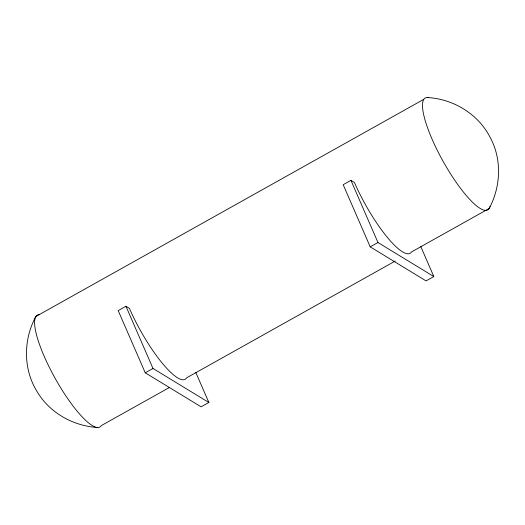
<?xml version="1.0" encoding="UTF-8"?>
<svg xmlns="http://www.w3.org/2000/svg" width="525" height="525" viewBox="0 0 525 525"><rect width="100%" height="100%" fill="white"/><g stroke="black" fill="none" stroke-linecap="round" stroke-linejoin="round"><path stroke-width="0.79" d="M423.734 99.369L35.851 316.509C23.428 339.327 23.021 368.386 36.606 390.777C49.002 412.492 72.968 426.097 97.735 427.475M395.24 261.056L186.598 377.862A64.076 15.258 60.8 0 1 129.452 308.411L125.961 306.285L118.204 310.629L145.241 372.809L201.101 406.836L208.858 402.491L195.832 372.527M427.265 97.525C453.193 98.884 478.085 113.892 490.022 137.143C502.071 159.114 500.929 186.651 489.149 208.491L411.567 251.915A64.076 15.258 60.8 0 1 354.428 182.47L350.936 180.344L343.179 184.688L370.21 246.862L426.07 280.888L433.827 276.55L420.801 246.579M145.241 372.809L152.998 368.465L208.858 402.491M370.21 246.862L377.967 242.524L433.827 276.55M169.588 387.384L101.266 425.631A64.076 15.258 60.8 0 1 55.033 378.138A64.076 15.258 60.8 0 1 39.388 314.665M350.936 180.344L377.967 242.524M125.961 306.285L152.998 368.465M489.983 206.542A64.076 15.258 60.8 0 1 443.651 162.304A64.076 15.258 60.8 0 1 428.466 97.663"/></g></svg>
